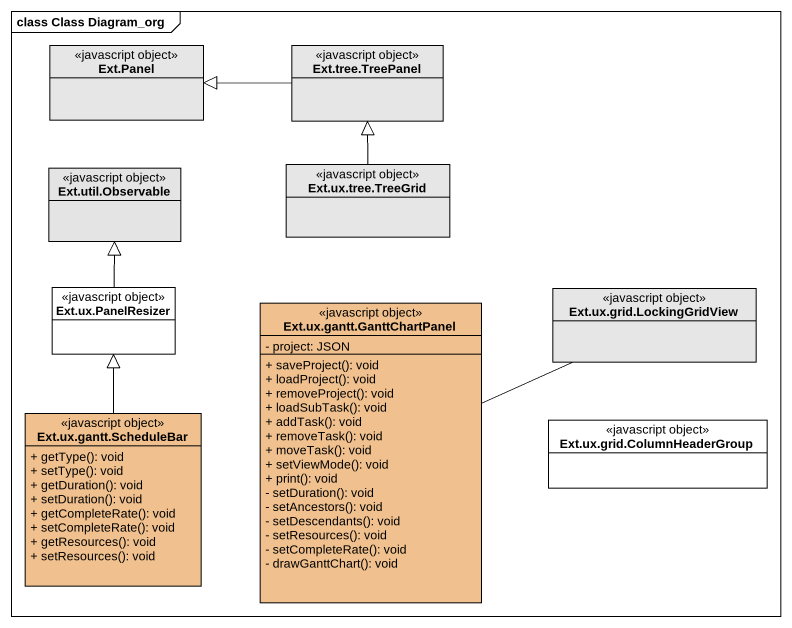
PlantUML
@startuml
mainframe class Class Diagram_org
hide circle
hide empty members
skinparam classAttributeIconSize 0
class "Ext.Panel" as Ext_Panel <<javascript object>> #E6E6E6
class "Ext.tree.TreePanel" as Ext_tree_TreePanel <<javascript object>> #E6E6E6
class "Ext.util.Observable" as Ext_util_Observable <<javascript object>> #E4E4E4
class "Ext.ux.tree.TreeGrid" as Ext_ux_tree_TreeGrid <<javascript object>> #E6E6E6
class "Ext.ux.PanelResizer" as Ext_ux_PanelResizer <<javascript object>> #FFFFFF
class "Ext.ux.gantt.GanttChartPanel" as Ext_ux_gantt_GanttChartPanel <<javascript object>> #F0C18E {
  - project: JSON
  + saveProject(): void
  + loadProject(): void
  + removeProject(): void
  + loadSubTask(): void
  + addTask(): void
  + removeTask(): void
  + moveTask(): void
  + setViewMode(): void
  + print(): void
  - setDuration(): void
  - setAncestors(): void
  - setDescendants(): void
  - setResources(): void
  - setCompleteRate(): void
  - drawGanttChart(): void
}
class "Ext.ux.grid.LockingGridView" as Ext_ux_grid_LockingGridView <<javascript object>> #E6E6E6
class "Ext.ux.gantt.ScheduleBar" as Ext_ux_gantt_ScheduleBar <<javascript object>> #F0C18E {
  + getType(): void
  + setType(): void
  + getDuration(): void
  + setDuration(): void
  + getCompleteRate(): void
  + setCompleteRate(): void
  + getResources(): void
  + setResources(): void
}
class "Ext.ux.grid.ColumnHeaderGroup" as Ext_ux_grid <<javascript object>> #FFFFFF
Ext_tree_TreePanel -left-|> Ext_Panel
Ext_ux_tree_TreeGrid -up-|> Ext_tree_TreePanel
Ext_ux_PanelResizer -up-|> Ext_util_Observable
Ext_ux_gantt_GanttChartPanel -right- Ext_ux_grid_LockingGridView
Ext_ux_gantt_ScheduleBar -up-|> Ext_ux_PanelResizer
@enduml
